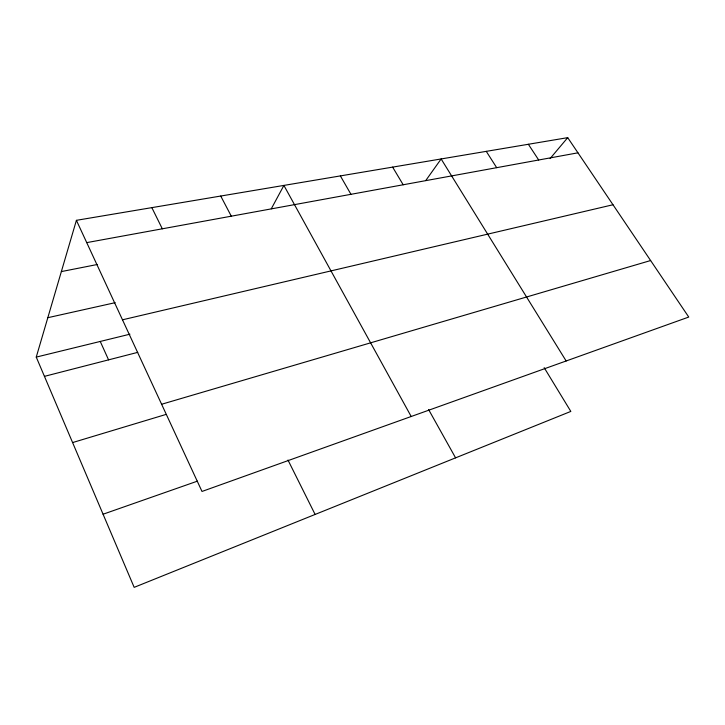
<?xml version="1.0" encoding="UTF-8"?>
<svg xmlns="http://www.w3.org/2000/svg" width="725" height="725" viewBox="0 0 725 725"><rect width="100%" height="100%" fill="white"/><g stroke="black" fill="none" stroke-linecap="round" stroke-linejoin="round"><path stroke-width="1.09" d="M544.176 367.666L570.829 411.419L134.17 587.35L36.25 357.099L76.406 220.328L567.72 137.65L688.75 317.052L202.003 491.45L76.406 220.328M271.277 208.809L283.901 185.419L411.193 416.503M425.738 180.579L441.135 158.956L566.153 360.978M550.094 158.567L567.72 137.65M103.077 514.224L197.417 481.146M72.6 442.567L165.916 414.464M161.612 404.26L650.624 260.538M44.443 376.357L137.75 352.359M36.25 357.099L129.929 334.189M122.489 319.807L612.987 204.749M47.823 317.695L115.203 302.669M61.353 271.585L97.531 264.453M86.728 242.621L577.952 152.821M528.362 144.275L538.693 159.998M486.267 151.362L496.688 167.683M392.633 167.122L403.191 184.775M340.378 175.912L350.963 194.318M428.593 409.543L455.581 457.856M220.735 196.04L231.293 216.195M287.979 460.049L315.112 514.451M151.842 207.64L162.318 228.81M100.249 341.448L108.569 359.863"/></g></svg>
